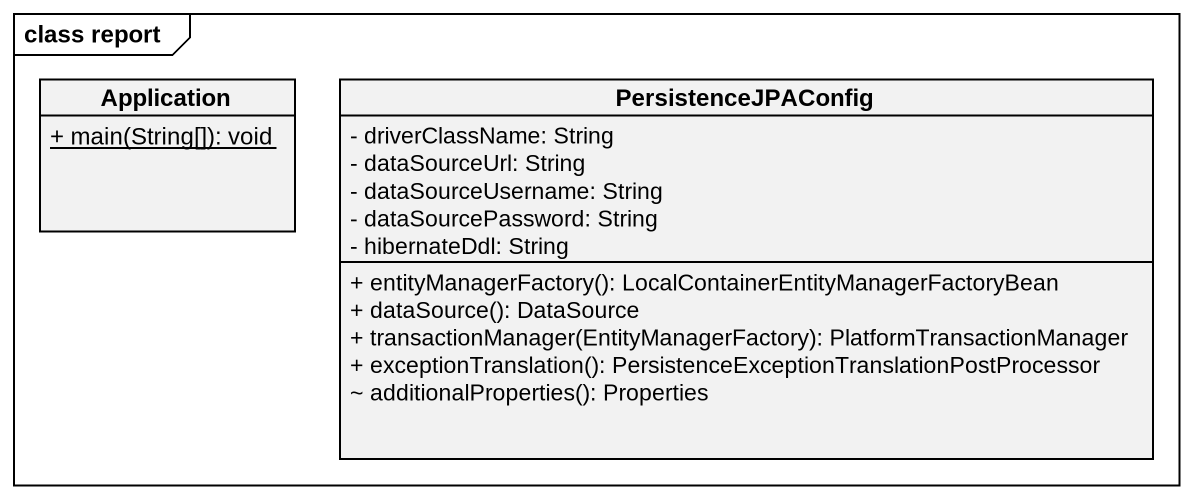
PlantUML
@startuml
mainframe class report
hide circle
hide empty members
skinparam classAttributeIconSize 0
class Application {
  {static} + main(String[]): void
}
class PersistenceJPAConfig {
  - driverClassName: String
  - dataSourceUrl: String
  - dataSourceUsername: String
  - dataSourcePassword: String
  - hibernateDdl: String
  + entityManagerFactory(): LocalContainerEntityManagerFactoryBean
  + dataSource(): DataSource
  + transactionManager(EntityManagerFactory): PlatformTransactionManager
  + exceptionTranslation(): PersistenceExceptionTranslationPostProcessor
  ~ additionalProperties(): Properties
}
@enduml
